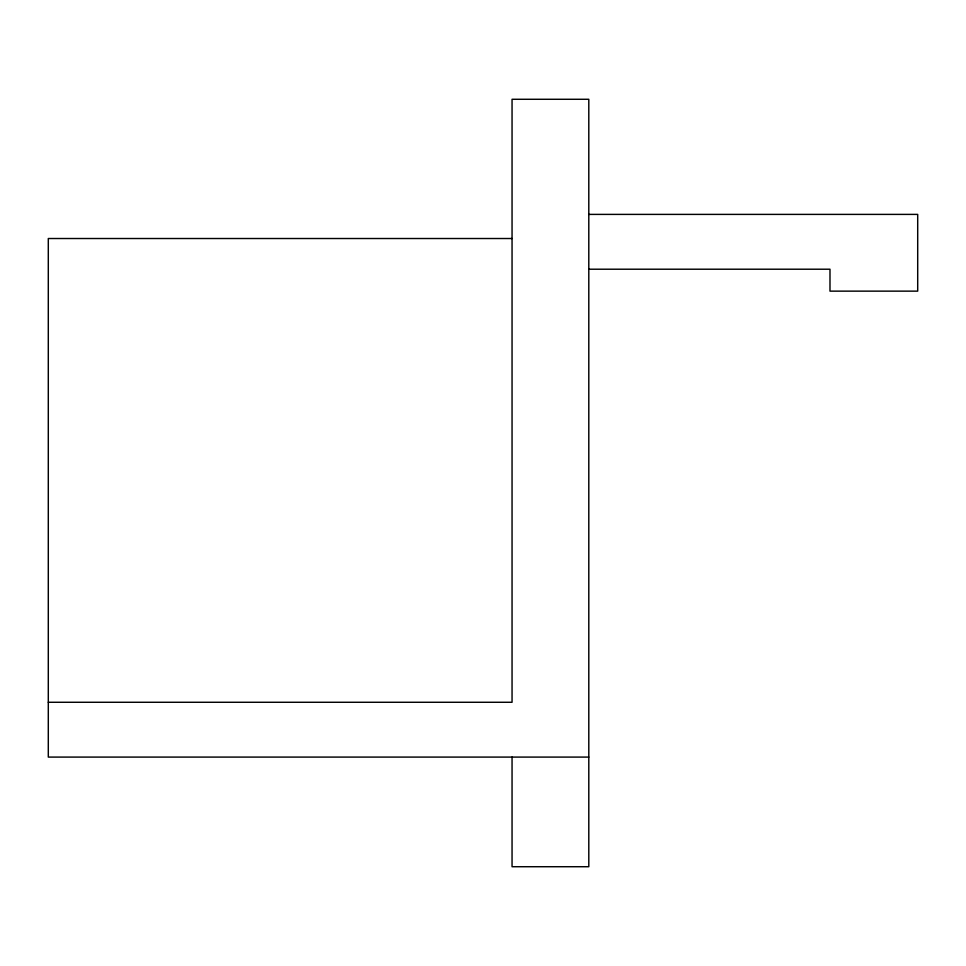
<?xml version="1.0" encoding="UTF-8"?>
<svg xmlns="http://www.w3.org/2000/svg" width="966" height="966" viewBox="0 0 966 966"><rect width="100%" height="100%" fill="white"/><g stroke="black" fill="none" stroke-linecap="round" stroke-linejoin="round"><path stroke-width="1.45" d="M588.801 214.392L917.7 214.392L917.7 291.14L829.987 291.14L829.987 269.212L588.801 269.212M512.052 238.517L48.3 238.517L48.3 757.09L588.801 757.09M48.3 702.27L512.052 702.27L512.052 99.281L588.801 99.281L588.801 866.719L512.052 866.719L512.052 757.09"/></g></svg>
